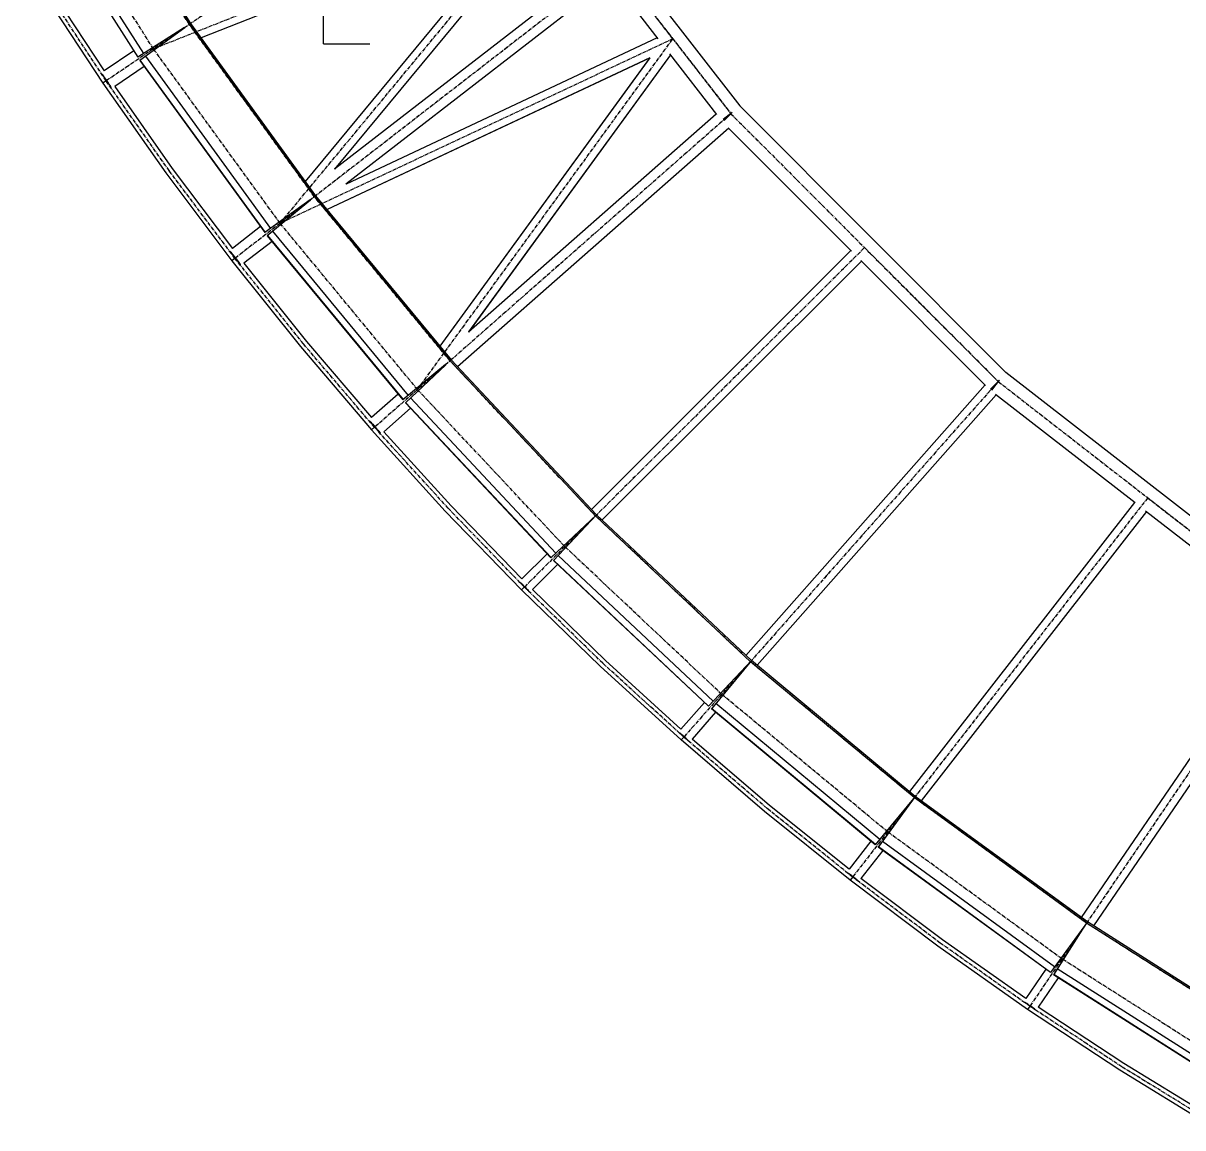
# Model space of a CAD drawing. Header units: millimetres. Extents: x 5143 to 30813, y 232 to 21408.
# Drawn here: x 6450 to 8954, y 1601 to 3986 of the extents above; entities that cross this region are included whole.
import ezdxf

# ---------------------------------------------------------------- set-up
doc = ezdxf.new("R2010")
doc.units = ezdxf.units.MM
doc.header["$LTSCALE"] = 0.25
doc.linetypes.add('CENTER', pattern=[50.8, 31.75, -6.35, 6.35, -6.35])
doc.linetypes.add('XKITLINE00', pattern=[0])

msp = doc.modelspace()

# ---------------------------------------------------------------- linework, layer by layer
at = {"color": 8, "linetype": 'CENTER'}
for p, q in [((7476.9, 4437.5), (6629, 3861.7)), ((7476.9, 4437.5), (6731.1, 3931)), ((7476.9, 4437.5), (7977.9, 3790.9)), ((7476.9, 4437.5), (7977.9, 3790.9)), ((6808.7, 3983.7), (6561.5, 4373.6)), ((6731.1, 3931), (6480.8, 4325.9)), ((7602.2, 4275.8), (6731.1, 3931)), ((7602.2, 4275.8), (6731.1, 3931)), ((7004.7, 3554.2), (7602.2, 4275.8)), ((7004.7, 3554.2), (7602.2, 4275.8)), ((7727.4, 4114.2), (6907.1, 3478.5)), ((7727.4, 4114.2), (7004.7, 3554.2)), ((7852.7, 3952.5), (7727.4, 4114.2)), ((6629, 3861.7), (6498.5, 4060.4)), ((7078.8, 3611.6), (6808.7, 3983.7)), ((7852.7, 3952.5), (7004.7, 3554.2)), ((7852.7, 3952.5), (7004.7, 3554.2)), ((7301.3, 3195.2), (7852.7, 3952.5)), ((7301.3, 3195.2), (7852.7, 3952.5)), ((7852.7, 3952.5), (7977.9, 3790.9)), ((7004.7, 3554.2), (6731.1, 3931)), ((6765, 3667.9), (6629, 3861.7)), ((7977.9, 3790.9), (7208.6, 3113.6)), ((7977.9, 3790.9), (7301.3, 3195.2)), ((7977.9, 3790.9), (8266.5, 3501.7)), ((7977.9, 3790.9), (8555.1, 3212.6)), ((7977.9, 3790.9), (8555.1, 3212.6)), ((6907.1, 3478.5), (6765, 3667.9)), ((7371.6, 3257.1), (7078.8, 3611.6)), ((7301.3, 3195.2), (7004.7, 3554.2)), ((8266.5, 3501.7), (7532, 2768.6)), ((8266.5, 3501.7), (7619.4, 2855.9)), ((8266.5, 3501.7), (8555.1, 3212.6)), ((7055, 3293.7), (6907.1, 3478.5)), ((7208.6, 3113.6), (7055, 3293.7)), ((7685.7, 2922.1), (7371.6, 3257.1)), ((8555.1, 3212.6), (7876.3, 2444.6)), ((8555.1, 3212.6), (7958, 2537.1)), ((8555.1, 3212.6), (8878, 2961.4)), ((8555.1, 3212.6), (9200.9, 2710.2)), ((8555.1, 3212.6), (9200.9, 2710.2)), ((7619.4, 2855.9), (7301.3, 3195.2)), ((7367.6, 2938.6), (7208.6, 3113.6)), ((8878, 2961.4), (8240.7, 2142.3)), ((8878, 2961.4), (8316.6, 2239.7)), ((8878, 2961.4), (9200.9, 2710.2)), ((7532, 2768.6), (7367.6, 2938.6)), ((8020.1, 2607.3), (7685.7, 2922.1)), ((7958, 2537.1), (7619.4, 2855.9)), ((7701.6, 2603.9), (7532, 2768.6)), ((9200.9, 2710.2), (8623.4, 1863.3)), ((9200.9, 2710.2), (8693, 1965.4)), ((8374.1, 2313.7), (8020.1, 2607.3)), ((7876.3, 2444.6), (7701.6, 2603.9)), ((8316.6, 2239.7), (7958, 2537.1)), ((8056.1, 2290.6), (7876.3, 2444.6)), ((8745.8, 2042.8), (8374.1, 2313.7)), ((8240.7, 2142.3), (8056.1, 2290.6)), ((8693, 1965.4), (8316.6, 2239.7)), ((8429.9, 1999.8), (8240.7, 2142.3)), ((9135.5, 1794.7), (8745.8, 2042.8)), ((8623.4, 1863.3), (8429.9, 1999.8)), ((9087.7, 1714.1), (8693, 1965.4)), ((8822, 1732.5), (8623.4, 1863.3)), ((9024.6, 1607.9), (8822, 1732.5))]:
    msp.add_line(p, q, dxfattribs=at)
at = {"color": 8, "linetype": 'XKITLINE00'}
for p, q in [((6561.5, 4373.6), (6808.7, 3983.7)), ((6564.3, 4375.1), (6811.3, 3985.6)), ((6564.4, 4375.3), (6811.5, 3985.6)), ((6462.4, 4310.8), (6709.7, 3920.9)), ((6449.9, 4302.8), (6697.1, 3912.9)), ((6450.3, 4303.1), (6697.5, 3913.2)), ((7549.7, 4237.7), (6834.1, 3954.4)), ((7549.6, 4237.6), (6834.1, 3954.4)), ((7549.7, 4237.7), (7058.8, 3644.8)), ((7549.6, 4237.6), (7058.8, 3644.8)), ((7595.7, 4242.7), (7122.3, 3670.9)), ((7595.7, 4242.7), (7122.4, 3671.1)), ((7731.8, 4150), (7997, 3807.7)), ((7694.9, 4114.7), (7122.4, 3671)), ((7719.8, 4082.6), (7146.8, 3638.6)), ((7718.9, 4083.7), (7820.5, 3952.5)), ((6505.6, 4064.9), (6624.8, 3883.3)), ((6491.5, 4055.9), (6622, 3856.9)), ((6811.3, 3985.6), (6808.7, 3983.7)), ((6811.4, 3985.4), (6808.7, 3983.7)), ((6808.7, 3983.7), (7078.8, 3611.6)), ((6811.4, 3985.4), (7081.3, 3613.6)), ((6811.5, 3985.6), (7081.4, 3613.6)), ((6798.1, 3977), (6697.1, 3912.9)), ((6798.7, 3976.4), (6701.8, 3906.1)), ((7819, 3954.5), (7147.2, 3638.9)), ((7819, 3954.5), (7147.3, 3639)), ((6688.5, 3926.6), (6624.8, 3883.3)), ((6702.1, 3906.3), (6972.2, 3534.2)), ((6713.8, 3914.8), (6983.9, 3542.7)), ((7802.7, 3911.2), (7106, 3583.9)), ((7802.6, 3911.1), (7106, 3583.9)), ((7802.7, 3911.2), (7349.6, 3289)), ((7802.6, 3911.1), (7349.6, 3289)), ((7847.4, 3917.9), (7411.7, 3319.4)), ((7847.4, 3917.8), (7411.7, 3319.5)), ((7845.7, 3920.1), (7947.2, 3789)), ((6711.2, 3893), (6647.6, 3849.8)), ((6701.8, 3906.1), (6971.8, 3534)), ((6619.1, 3877.2), (6619.4, 3876.8)), ((6619.4, 3876.8), (6620.6, 3875.3)), ((6619.8, 3876.1), (6620, 3875.9)), ((6620, 3875.9), (6621.1, 3874.5)), ((6620.6, 3875.3), (6622.1, 3873.4)), ((6621.1, 3874.5), (6622.5, 3872.7)), ((6630, 3862.3), (6622, 3856.9)), ((6630, 3862.3), (6622, 3856.9)), ((6622, 3856.9), (6758.2, 3663)), ((6622.1, 3873.4), (6623.8, 3871.1)), ((6622.5, 3872.7), (6624.1, 3870.6)), ((6623.8, 3871.1), (6625.7, 3868.6)), ((6624.1, 3870.6), (6625.9, 3868.2)), ((6625.7, 3868.6), (6627.6, 3865.8)), ((6625.9, 3868.2), (6627.7, 3865.6)), ((6627.6, 3865.8), (6629.6, 3862.9)), ((6627.7, 3865.6), (6629.6, 3862.9)), ((6629.6, 3862.9), (6631.6, 3860)), ((6629.6, 3862.9), (6631.5, 3860.1)), ((6631.5, 3860.1), (6633.2, 3857.4)), ((6631.6, 3860), (6633.5, 3857.1)), ((6633.2, 3857.4), (6634.9, 3854.8)), ((6633.5, 3857.1), (6635.3, 3854.4)), ((6634.9, 3854.8), (6636.4, 3852.4)), ((6635.3, 3854.4), (6636.8, 3851.9)), ((6636.4, 3852.4), (6637.6, 3850.3)), ((6636.8, 3851.9), (6638.2, 3849.6)), ((6637.6, 3850.3), (6638.6, 3848.6)), ((6638.2, 3849.6), (6639.2, 3847.8)), ((6638.6, 3848.6), (6639, 3847.8)), ((6639.2, 3847.8), (6639.8, 3846.7)), ((6647.6, 3849.8), (6771.8, 3672.8)), ((7997, 3807.7), (8571.9, 3231.7)), ((7946.4, 3790.1), (7411.6, 3319.3)), ((7981.1, 3793.3), (7961.6, 3778.2)), ((7980.7, 3793.7), (7963.3, 3776.2)), ((7973.1, 3787.1), (7973.6, 3786.6)), ((7973.4, 3787.4), (7973.9, 3786.8)), ((7973.2, 3759.7), (7388, 3244.5)), ((7972.2, 3760.6), (8238.4, 3493.9)), ((6758.2, 3663), (6900.4, 3473.4)), ((6771.8, 3672.8), (6901.6, 3499.9)), ((7081.3, 3613.6), (7078.8, 3611.6)), ((7081.4, 3613.5), (7078.8, 3611.6)), ((7078.8, 3611.6), (7371.6, 3257.1)), ((7081.4, 3613.6), (7374.2, 3259.3)), ((7081.4, 3613.5), (7374, 3259.3)), ((7069.4, 3604.8), (6971.8, 3534)), ((7070, 3604.3), (6976.9, 3527.4)), ((6962.4, 3547), (6901.5, 3499.9)), ((6988.4, 3536.9), (7281.2, 3182.4)), ((6987.2, 3515), (6926.4, 3467.8)), ((6976.9, 3527.4), (7269.8, 3173)), ((6977.3, 3527.7), (7270.1, 3173.3)), ((6896.5, 3493.1), (6896.2, 3493.4)), ((6896.5, 3493.1), (6897.9, 3491.6)), ((6897.2, 3492.2), (6897, 3492.4)), ((6897.2, 3492.2), (6898.4, 3490.9)), ((6897.9, 3491.6), (6899.5, 3489.8)), ((6898.4, 3490.9), (6899.9, 3489.2)), ((6899.5, 3489.8), (6901.3, 3487.7)), ((6899.9, 3489.2), (6901.7, 3487.1)), ((6901.3, 3487.7), (6903.3, 3485.2)), ((6901.7, 3487.1), (6903.5, 3484.9)), ((6903.3, 3485.2), (6905.5, 3482.6)), ((6903.5, 3484.9), (6905.5, 3482.4)), ((6905.5, 3482.6), (6907.6, 3479.8)), ((6905.5, 3482.4), (6907.6, 3479.8)), ((8237.1, 3495.2), (7677, 2936.2)), ((8237.2, 3495.2), (7677.1, 2936.2)), ((6908, 3479.3), (6900.4, 3473.4)), ((6908, 3479.3), (6900.4, 3473.4)), ((6900.4, 3473.4), (7048.5, 3288.3)), ((6907.6, 3479.8), (6909.8, 3477)), ((6907.6, 3479.8), (6909.6, 3477.1)), ((6909.6, 3477.1), (6911.6, 3474.5)), ((6909.8, 3477), (6911.9, 3474.3)), ((6911.6, 3474.5), (6913.4, 3472.1)), ((6911.9, 3474.3), (6913.8, 3471.7)), ((6913.4, 3472.1), (6915, 3469.8)), ((6913.8, 3471.7), (6915.5, 3469.2)), ((6915, 3469.8), (6916.4, 3467.8)), ((6915.5, 3469.2), (6917, 3467.1)), ((6916.4, 3467.8), (6917.5, 3466.1)), ((6917, 3467.1), (6918.1, 3465.3)), ((6917.5, 3466.1), (6917.9, 3465.3)), ((6918.1, 3465.3), (6918.7, 3464.3)), ((6926.4, 3467.8), (7061.4, 3299)), ((8259.9, 3472.4), (7699.8, 2913.4)), ((8258.6, 3473.7), (8528.1, 3203.7)), ((7048.5, 3288.3), (7202.3, 3108)), ((7061.4, 3299), (7201.8, 3134.5)), ((7374, 3259.3), (7371.6, 3257.1)), ((7374.1, 3259.2), (7371.6, 3257.1)), ((7371.6, 3257.1), (7685.7, 2922.1)), ((7374.1, 3259.2), (7687.9, 2924.4)), ((7374.2, 3259.3), (7688.1, 2924.5)), ((7362, 3249.1), (7269.8, 3173)), ((7362.6, 3248.7), (7275.2, 3166.7)), ((9215.2, 2731.2), (8571.9, 3231.7)), ((8557.9, 3215.4), (8538.4, 3196)), ((8557.5, 3215.7), (8540.6, 3194.1)), ((8552.1, 3208.8), (8551.6, 3209.2)), ((8552.2, 3208.9), (8551.8, 3209.3)), ((7259.5, 3185.4), (7201.7, 3134.6)), ((8526.8, 3205), (8010.6, 2620.9)), ((8526.8, 3205), (8010.6, 2620.9)), ((8551, 3183.6), (8034.8, 2599.6)), ((8551, 3183.6), (8034.8, 2599.6)), ((8851.2, 2950.1), (8549.5, 3184.7)), ((7286.3, 3155), (7228.5, 3104.1)), ((7275.2, 3166.7), (7589.3, 2831.7)), ((7275.6, 3167.1), (7589.7, 2832.1)), ((7286.1, 3176.9), (7600.2, 2841.9)), ((7197.2, 3127.4), (7196.8, 3127.7)), ((7198.6, 3126.1), (7197.2, 3127.4)), ((7197.9, 3126.6), (7197.7, 3126.8)), ((7199.2, 3125.4), (7197.9, 3126.6)), ((7200.3, 3124.4), (7198.6, 3126.1)), ((7200.8, 3123.8), (7199.2, 3125.4)), ((7200.3, 3124.4), (7202.3, 3122.4)), ((7200.8, 3123.8), (7202.7, 3121.8)), ((7202.3, 3122.4), (7204.5, 3120.1)), ((7209.5, 3114.4), (7202.3, 3108)), ((7209.5, 3114.4), (7202.3, 3108)), ((7202.3, 3108), (7361.4, 2932.8)), ((7202.7, 3121.8), (7204.7, 3119.7)), ((7204.5, 3120.1), (7206.7, 3117.6)), ((7204.7, 3119.7), (7206.8, 3117.3)), ((7206.7, 3117.6), (7209.1, 3114.9)), ((7206.8, 3117.3), (7209.1, 3114.9)), ((7209.1, 3114.9), (7211.4, 3112.3)), ((7209.1, 3114.9), (7211.2, 3112.4)), ((7211.2, 3112.4), (7213.4, 3109.9)), ((7211.4, 3112.3), (7213.6, 3109.7)), ((7213.4, 3109.9), (7215.3, 3107.5)), ((7213.6, 3109.7), (7215.7, 3107.2)), ((7215.3, 3107.5), (7217.1, 3105.4)), ((7215.7, 3107.2), (7217.6, 3104.9)), ((7217.1, 3105.4), (7218.6, 3103.4)), ((7217.6, 3104.9), (7219.2, 3102.8)), ((7218.6, 3103.4), (7219.8, 3101.8)), ((7219.2, 3102.8), (7220.5, 3101.1)), ((7219.8, 3101.8), (7220.3, 3101.1)), ((7220.5, 3101.1), (7221.1, 3100.1)), ((7228.5, 3104.1), (7373.7, 2944.3)), ((7361.4, 2932.8), (7526, 2762.7)), ((7373.7, 2944.3), (7526.7, 2786.1)), ((8849.6, 2951.3), (8363.8, 2326.7)), ((8875.1, 2931.4), (8389.2, 2306.8)), ((9175.3, 2698), (8873.6, 2932.6)), ((7688.1, 2924.3), (7589.3, 2831.7)), ((7687.9, 2924.4), (7595.2, 2825.9)), ((8020.1, 2607.3), (7685.7, 2922.1)), ((8022.3, 2609.9), (7688.1, 2924.5)), ((8022.2, 2609.8), (7688.1, 2924.3)), ((7581.1, 2840.5), (7526.7, 2786.2)), ((7939.7, 2522), (7605.3, 2836.7)), ((7603.9, 2817.6), (7549.5, 2763.3)), ((7929.6, 2511.1), (7595.2, 2825.9)), ((7929.9, 2511.5), (7595.5, 2826.2)), ((7522.9, 2778.5), (7522.6, 2778.7)), ((7524.4, 2777.2), (7522.9, 2778.5)), ((7523.2, 2778.2), (7523, 2778.3)), ((7524.6, 2776.9), (7523.2, 2778.2)), ((7526.2, 2775.6), (7524.4, 2777.2)), ((7526.4, 2775.3), (7524.6, 2776.9)), ((7532.6, 2769.3), (7526, 2762.7)), ((7532.6, 2769.3), (7526, 2762.7)), ((7695.8, 2597.8), (7526, 2762.7)), ((7528.2, 2773.7), (7526.2, 2775.6)), ((7528.4, 2773.5), (7526.4, 2775.3)), ((7530.4, 2771.6), (7528.2, 2773.7)), ((7530.5, 2771.5), (7528.4, 2773.5)), ((7532.7, 2769.3), (7530.4, 2771.6)), ((7532.6, 2769.3), (7530.5, 2771.5)), ((7532.6, 2769.3), (7534.8, 2767.2)), ((7532.7, 2769.3), (7534.9, 2767.1)), ((7534.8, 2767.2), (7536.8, 2765)), ((7534.9, 2767.1), (7537, 2764.9)), ((7536.8, 2765), (7538.6, 2763.1)), ((7537, 2764.9), (7538.9, 2762.9)), ((7538.6, 2763.1), (7540.2, 2761.3)), ((7538.9, 2762.9), (7540.5, 2761.1)), ((7540.2, 2761.3), (7541.5, 2759.8)), ((7540.5, 2761.1), (7541.8, 2759.5)), ((7541.5, 2759.8), (7541.6, 2759.7)), ((7541.8, 2759.5), (7542, 2759.3)), ((7707.3, 2610), (7549.4, 2763.4)), ((9173.8, 2699.1), (8734.7, 2055.1)), ((9200.5, 2680.9), (8761.3, 2036.9)), ((7869.9, 2461.7), (7707.3, 2610)), ((8022.3, 2609.7), (7929.6, 2511.1)), ((8022.2, 2609.8), (7935.8, 2505.7)), ((8374.1, 2313.7), (8020.1, 2607.3)), ((8376.2, 2316.4), (8022.3, 2609.9)), ((8376, 2316.3), (8022.3, 2609.7)), ((7870.7, 2438.3), (7695.8, 2597.8)), ((7920.8, 2519.4), (7869.9, 2461.8)), ((8289.8, 2212), (7935.8, 2505.7)), ((8290.1, 2212.4), (7936.1, 2506)), ((8299.3, 2223.5), (7945.2, 2517.1)), ((7945, 2498), (7894.1, 2440.4)), ((7866.6, 2453.9), (7866.3, 2454.1)), ((7868.2, 2452.7), (7866.6, 2453.9)), ((7866.9, 2453.6), (7866.8, 2453.7)), ((7868.5, 2452.4), (7866.9, 2453.6)), ((7870.1, 2451.2), (7868.2, 2452.7)), ((7870.3, 2450.9), (7868.5, 2452.4)), ((7872.3, 2449.4), (7870.1, 2451.2)), ((7872.4, 2449.2), (7870.3, 2450.9)), ((7876.9, 2445.3), (7870.7, 2438.3)), ((7876.9, 2445.3), (7870.7, 2438.3)), ((8050.8, 2284.1), (7870.7, 2438.3)), ((7874.6, 2447.4), (7872.3, 2449.4)), ((7874.6, 2447.3), (7872.4, 2449.2)), ((7876.9, 2445.3), (7874.6, 2447.4)), ((7876.9, 2445.3), (7874.6, 2447.3)), ((7879.3, 2443.2), (7876.9, 2445.3)), ((7879.2, 2443.3), (7876.9, 2445.3)), ((7881.3, 2441.3), (7879.2, 2443.3)), ((7881.5, 2441.2), (7879.3, 2443.2)), ((7883.3, 2439.5), (7881.3, 2441.3)), ((7883.5, 2439.3), (7881.5, 2441.2)), ((7885, 2437.8), (7883.3, 2439.5)), ((7885.3, 2437.6), (7883.5, 2439.3)), ((7885, 2437.8), (7886.3, 2436.4)), ((7885.3, 2437.6), (7886.7, 2436.1)), ((7886.3, 2436.4), (7886.4, 2436.3)), ((7886.7, 2436.1), (7886.9, 2435.9)), ((8061.5, 2297), (7894.1, 2440.4)), ((8376.2, 2316.2), (8289.8, 2212)), ((8376, 2316.3), (8296.3, 2206.9)), ((8745.8, 2042.8), (8374.1, 2313.7)), ((8747.7, 2045.6), (8376.2, 2316.4)), ((8747.5, 2045.5), (8376.2, 2316.2)), ((8235.6, 2135.6), (8050.8, 2284.1)), ((8233.4, 2159), (8061.5, 2297)), ((8280.5, 2219.7), (8233.3, 2159)), ((8668, 1936), (8296.3, 2206.9)), ((8668.3, 1936.4), (8296.6, 2207.3)), ((8676.7, 1948.1), (8305.1, 2218.9)), ((8306, 2199.9), (8258.8, 2139.2)), ((8230.5, 2150.9), (8230.2, 2151.1)), ((8232.2, 2149.8), (8230.5, 2150.9)), ((8230.8, 2150.6), (8230.7, 2150.7)), ((8232.5, 2149.6), (8230.8, 2150.6)), ((8234.2, 2148.4), (8232.2, 2149.8)), ((8234.4, 2148.2), (8232.5, 2149.6)), ((8236.4, 2146.8), (8234.2, 2148.4)), ((8236.6, 2146.6), (8234.4, 2148.2)), ((8241.3, 2143), (8235.6, 2135.6)), ((8241.3, 2143), (8235.6, 2135.6)), ((8425, 1993), (8235.6, 2135.6)), ((8238.9, 2145), (8236.4, 2146.8)), ((8238.9, 2144.9), (8236.6, 2146.6)), ((8241.4, 2143), (8238.9, 2145)), ((8241.3, 2143), (8238.9, 2144.9)), ((8243.7, 2141.1), (8241.3, 2143)), ((8243.8, 2141.1), (8241.4, 2143)), ((8246, 2139.3), (8243.7, 2141.1)), ((8246.2, 2139.2), (8243.8, 2141.1)), ((8248.1, 2137.6), (8246, 2139.3)), ((8248.3, 2137.4), (8246.2, 2139.2)), ((8249.9, 2136), (8248.1, 2137.6)), ((8250.2, 2135.8), (8248.3, 2137.4)), ((8251.3, 2134.7), (8249.9, 2136)), ((8251.7, 2134.4), (8250.2, 2135.8)), ((8251.4, 2134.6), (8251.3, 2134.7)), ((8251.9, 2134.2), (8251.7, 2134.4)), ((8434.9, 2006.6), (8258.8, 2139.2)), ((8747.7, 2045.4), (8668, 1936)), ((8747.5, 2045.5), (8674.9, 1931.4)), ((9135.5, 1794.7), (8745.8, 2042.8)), ((9137.2, 1797.6), (8747.7, 2045.6)), ((9137, 1797.5), (8747.7, 2045.4)), ((8615, 1879.6), (8434.9, 2006.6)), ((8618.7, 1856.4), (8425, 1993)), ((8658.3, 1943.1), (8615, 1879.6)), ((9064.5, 1683.3), (8674.9, 1931.4)), ((9064.8, 1683.7), (8675.1, 1931.8)), ((9072.5, 1695.8), (8682.8, 1943.9)), ((8685, 1924.9), (8641.7, 1861.4)), ((8612.7, 1871.4), (8612.4, 1871.5)), ((8614.4, 1870.4), (8612.7, 1871.4)), ((8613, 1871.1), (8612.9, 1871.2)), ((8614.7, 1870.1), (8613, 1871.1)), ((8616.5, 1869.1), (8614.4, 1870.4)), ((8616.7, 1868.9), (8614.7, 1870.1)), ((8618.9, 1867.6), (8616.5, 1869.1)), ((8619, 1867.5), (8616.7, 1868.9)), ((8624, 1864.2), (8618.7, 1856.4)), ((8624, 1864.2), (8618.7, 1856.4)), ((8817.5, 1725.4), (8618.7, 1856.4)), ((8621.4, 1865.9), (8618.9, 1867.6)), ((8621.5, 1865.8), (8619, 1867.5)), ((8624, 1864.2), (8621.4, 1865.9)), ((8624, 1864.2), (8621.5, 1865.8)), ((8626.6, 1862.4), (8624, 1864.2)), ((8626.5, 1862.4), (8624, 1864.2)), ((8628.9, 1860.7), (8626.5, 1862.4)), ((8629.1, 1860.6), (8626.6, 1862.4)), ((8631.1, 1859.1), (8628.9, 1860.7)), ((8631.3, 1859), (8629.1, 1860.6)), ((8633, 1857.7), (8631.1, 1859.1)), ((8633.3, 1857.5), (8631.3, 1859)), ((8634.5, 1856.5), (8633, 1857.7)), ((8634.9, 1856.2), (8633.3, 1857.5)), ((8634.6, 1856.4), (8634.5, 1856.5)), ((8635.1, 1856), (8634.9, 1856.2)), ((8826.5, 1739.5), (8641.6, 1861.4)), ((9015.2, 1623.5), (8826.5, 1739.5)), ((9020.4, 1600.7), (8817.5, 1725.4))]:
    msp.add_line(p, q, dxfattribs=at)
at = {"color": 2, "linetype": 'XKITLINE00'}
for q in [(7098.1, 4041.9), (7198.1, 3941.9)]:
    msp.add_line((7098.1, 3941.9), q, dxfattribs=at)
at = {"color": 8, "linetype": 'XKITLINE00'}
for centre in [(6808.7, 3983.7), (6808.7, 3983.7), (7852.7, 3952.5), (7852.7, 3952.5), (7852.7, 3952.5), (7852.7, 3952.5), (7852.7, 3952.5), (7852.7, 3952.5), (7852.7, 3952.5), (6731.1, 3931), (6731.1, 3931), (6731.1, 3931), (6731.1, 3931), (6731.1, 3931), (6629, 3861.7), (6629, 3861.7), (6629, 3861.7), (7977.9, 3790.9), (7977.9, 3790.9), (7977.9, 3790.9), (7977.9, 3790.9), (7977.9, 3790.9), (7977.9, 3790.9), (7977.9, 3790.9), (7977.9, 3790.9), (7977.9, 3790.9), (7977.9, 3790.9), (6765, 3667.9), (6765, 3667.9), (7078.8, 3611.6), (7078.8, 3611.6), (7004.7, 3554.2), (7004.7, 3554.2), (7004.7, 3554.2), (7004.7, 3554.2), (7004.7, 3554.2), (7004.7, 3554.2), (7004.7, 3554.2), (8266.5, 3501.7), (8266.5, 3501.7), (8266.5, 3501.7), (8266.5, 3501.7), (8266.5, 3501.7), (6907.1, 3478.5), (6907.1, 3478.5), (6907.1, 3478.5), (7055, 3293.7), (7055, 3293.7), (7371.6, 3257.1), (7371.6, 3257.1), (8555.1, 3212.6), (8555.1, 3212.6), (8555.1, 3212.6), (8555.1, 3212.6), (8555.1, 3212.6), (8555.1, 3212.6), (8555.1, 3212.6), (8555.1, 3212.6), (8555.1, 3212.6), (8555.1, 3212.6), (7301.3, 3195.2), (7301.3, 3195.2), (7301.3, 3195.2), (7301.3, 3195.2), (7301.3, 3195.2), (7208.6, 3113.6), (7208.6, 3113.6), (7208.6, 3113.6), (8878, 2961.4), (8878, 2961.4), (8878, 2961.4), (8878, 2961.4), (8878, 2961.4), (7367.6, 2938.6), (7367.6, 2938.6), (7685.7, 2922.1), (7685.7, 2922.1), (7619.4, 2855.9), (7619.4, 2855.9), (7619.4, 2855.9), (7532, 2768.6), (7532, 2768.6), (7532, 2768.6), (8020.1, 2607.3), (8020.1, 2607.3), (7701.6, 2603.9), (7701.6, 2603.9), (7958, 2537.1), (7958, 2537.1), (7958, 2537.1), (7876.3, 2444.6), (7876.3, 2444.6), (7876.3, 2444.6), (8374.1, 2313.7), (8374.1, 2313.7), (8056.1, 2290.6), (8056.1, 2290.6), (8316.6, 2239.7), (8316.6, 2239.7), (8316.6, 2239.7), (8240.7, 2142.3), (8240.7, 2142.3), (8240.7, 2142.3), (8745.8, 2042.8), (8745.8, 2042.8), (8429.9, 1999.8), (8429.9, 1999.8), (8693, 1965.4), (8693, 1965.4), (8693, 1965.4), (8623.4, 1863.3), (8623.4, 1863.3), (8623.4, 1863.3), (8822, 1732.5), (8822, 1732.5)]:
    msp.add_circle(centre, 0.05, dxfattribs=at)

doc.saveas('drawing.dxf')
